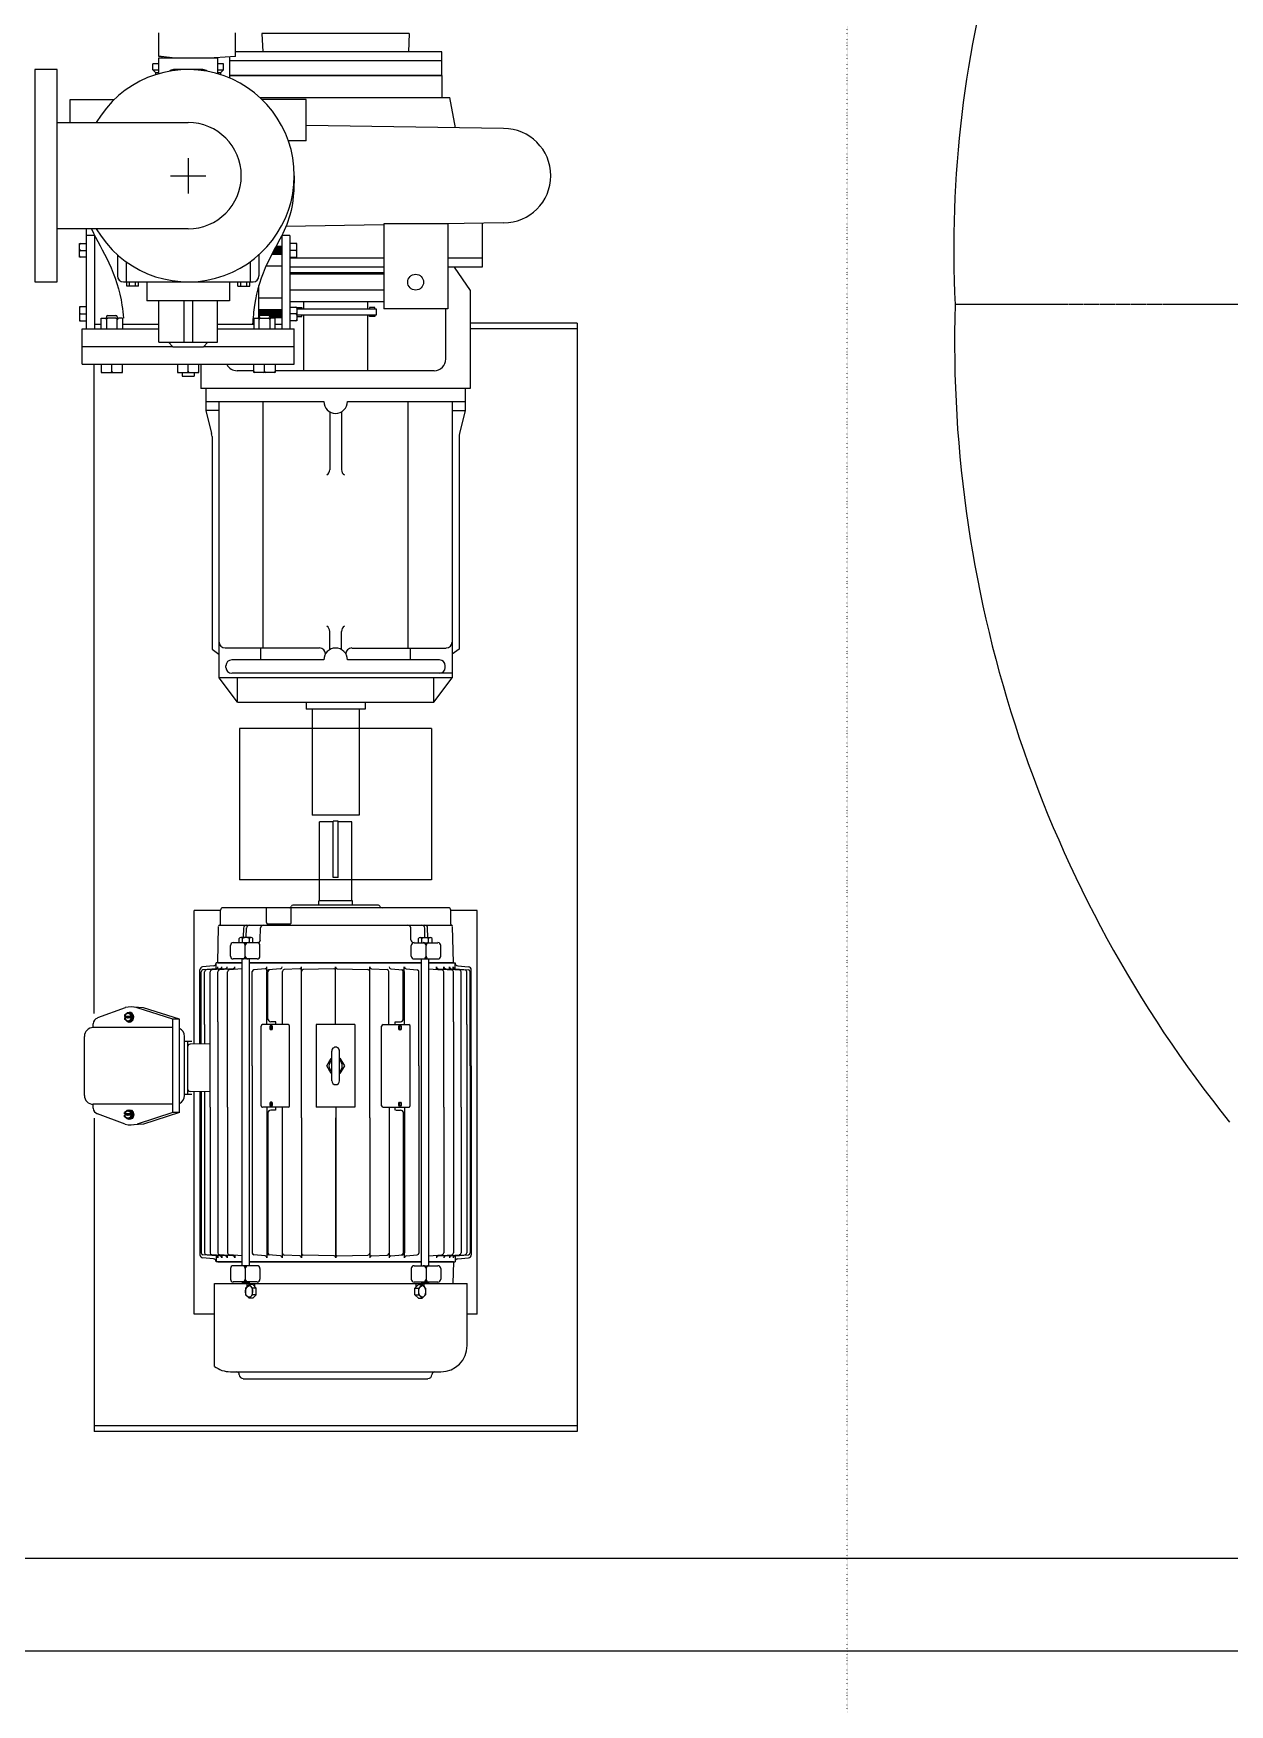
# Model space of a CAD drawing. Header units: millimetres. Extents: x -702765 to 835888, y -645289 to 262.
# Drawn here: x 722004 to 723292, y -321286 to -319487 of the extents above; entities that cross this region are included whole.
import ezdxf

# ---------------------------------------------------------------- set-up
doc = ezdxf.new("R2010")
doc.units = ezdxf.units.MM
doc.header["$LTSCALE"] = 0.01
doc.linetypes.add('ACAD_ISO07W100', pattern=[3, 0, -3])
doc.linetypes.add('CENTER2', pattern=[1.125, 0.75, -0.125, 0.125, -0.125])
for name, color, linetype in [('A\\M+3B1E2\\M+3B0E81', 6, 'Continuous'), ('C\\M+3C1DF\\M+3BDC9', 1, 'CENTER2'), ('EQUALIZ', 5, 'Continuous'), ('PIPING', 132, 'Continuous'), ('S\\M+3B1E2\\M+3B0E82', 4, 'Continuous'), ('SEWPUMPS', 3, 'Continuous'), ('V\\M+3B0C7\\M+3C3E0', 8, 'Continuous'), ('VALVES', 7, 'Continuous')]:
    doc.layers.add(name, color=color, linetype=linetype)

msp = doc.modelspace()

# ---------------------------------------------------------------- linework, layer by layer
at = {"color": 2, "linetype": 'ACAD_ISO07W100', "ltscale": 40}
msp.add_lwpolyline([(722880.6, -325948.8), (722880.6, -305199.1), (732912.7, -305199.1), (732912.7, -333719.4)], dxfattribs=at)
at = {"layer": 'A\\M+3B1E2\\M+3B0E81'}
msp.add_lwpolyline([(721102.4, -321128.6), (726002.4, -321128.6), (726002.4, -318628.6), (721102.4, -318628.6)], close=True, dxfattribs=at)
at = {"layer": 'C\\M+3C1DF\\M+3BDC9', "ltscale": 300}
msp.add_line((725844.6, -319778.6), (722996.8, -319778.6), dxfattribs=at)
at = {"layer": 'EQUALIZ', "linetype": 'Continuous'}
for p, q in [((722139.1, -319511.4), (722139.1, -319485.9)), ((722221.7, -319511.4), (722221.7, -319485.9)), ((722141.7, -319511.6), (722139.1, -319511.4)), ((722153.4, -319512.8), (722141.7, -319511.6)), ((722142.3, -319511.6), (722142.3, -319512.8)), ((722199.5, -319512.8), (722198.8, -319512.8)), ((722221.7, -319511.4), (722199.5, -319512.8)), ((722199.5, -319512.8), (722199.5, -319512.8)), ((722132.7, -319525.7), (722132.7, -319519.3)), ((722135.9, -319519.3), (722132.7, -319519.3)), ((722132.7, -319525.7), (722139.1, -319525.7)), ((722135.9, -319528.9), (722132.7, -319525.7)), ((722139.1, -319519.3), (722135.9, -319519.3)), ((722139.1, -319528.9), (722135.9, -319528.9)), ((722135.9, -319531), (722135.9, -319528.9)), ((722209, -319519.3), (722202.6, -319519.3)), ((722202.6, -319525.7), (722209, -319525.7)), ((722205.8, -319528.9), (722202.6, -319528.9)), ((722205.8, -319528.9), (722209, -319525.7)), ((722205.8, -319528.9), (722205.8, -319531)), ((722209, -319525.7), (722209, -319519.3))]:
    msp.add_line(p, q, dxfattribs=at)
at = {"layer": 'PIPING'}
for p, q in [((722029.6, -319525.5), (722005.7, -319525.5)), ((722005.7, -319525.5), (722005.7, -319754.1)), ((722029.6, -319754.1), (722029.6, -319525.5)), ((722170.8, -319582.7), (722029.6, -319582.7)), ((722170.8, -319620.8), (722170.8, -319658.9)), ((722151.8, -319639.8), (722189.9, -319639.8)), ((722170.8, -319697), (722029.6, -319697)), ((722005.7, -319754.1), (722029.6, -319754.1))]:
    msp.add_line(p, q, dxfattribs=at)
for radius, start, end in [(114.3, 210, 150), (57.2, 270, 90)]:
    msp.add_arc((722170.8, -319639.8), radius, start, end, dxfattribs=at)
at = {"layer": 'S\\M+3B1E2\\M+3B0E82'}
for centre, radius, start, end in [((724211.9, -319718.4), 1216.6, 163.5138, 182.8348), ((724337.5, -319818.4), 1341.3, 178.298, 218.8105)]:
    msp.add_arc(centre, radius, start, end, dxfattribs=at)
at = {"layer": 'SEWPUMPS', "linetype": 'Continuous'}
for p, q in [((722215.3, -319531.9), (722443.9, -319531.9)), ((722215.3, -319531.9), (722215.3, -319534.5)), ((722443.9, -319531.9), (722443.9, -319555.5)), ((722248, -319555.5), (722452.5, -319555.5)), ((722458.7, -319588.2), (722452.5, -319555.5)), ((722510.5, -319589), (722297.8, -319585.6)), ((722381.7, -319692.7), (722276.1, -319694.4)), ((722510.5, -319690.6), (722446.8, -319691.6)), ((722487.3, -319691), (722487.3, -319738.4)), ((722381.7, -319728.8), (722280.3, -319728.8)), ((722487.3, -319728.8), (722450.3, -319728.8)), ((722381.7, -319738.4), (722280.3, -319738.4)), ((722381.7, -319744.6), (722280.3, -319744.6)), ((722487.3, -319738.4), (722450.3, -319738.4)), ((722457.4, -319738.4), (722474.6, -319763.6)), ((722474.6, -319763.6), (722474.6, -319868.9)), ((722381.7, -319775.7), (722280.3, -319775.7)), ((722288, -319781.8), (722293.1, -319781.8)), ((722373.7, -319783.5), (722288, -319783.5)), ((722293.1, -319781.8), (722293.1, -319783.5)), ((722295.1, -319775.7), (722295.1, -319783.5)), ((722364.1, -319775.7), (722364.1, -319783.5)), ((722371.8, -319781.8), (722366.1, -319781.8)), ((722366.1, -319781.8), (722366.1, -319783.5)), ((722371.8, -319783.5), (722371.8, -319781.8)), ((722373.7, -319789.7), (722373.7, -319783.5)), ((722448.3, -319837.2), (722448.3, -319783.1)), ((722288, -319789.7), (722373.7, -319789.7)), ((722288, -319791.4), (722293.1, -319791.4)), ((722293.1, -319791.4), (722293.1, -319789.7)), ((722295.1, -319789.7), (722295.1, -319849.9)), ((722364.1, -319789.7), (722364.1, -319849.9)), ((722366.1, -319791.4), (722366.1, -319789.7)), ((722371.8, -319791.4), (722366.1, -319791.4)), ((722371.8, -319789.7), (722371.8, -319791.4)), ((722589.6, -319798.6), (722474.6, -319798.6)), ((722589.6, -319798.6), (722589.6, -320992.4)), ((722589.6, -319804.9), (722474.6, -319804.9)), ((722069.6, -320542.3), (722069.6, -319842.9)), ((722184.6, -319842.9), (722184.6, -319868.9)), ((722241.5, -319849.9), (722223.6, -319849.9)), ((722435.6, -319849.9), (722264.5, -319849.9)), ((722474.6, -319868.9), (722184.6, -319868.9)), ((722190, -319868.9), (722190, -319892.8)), ((722190, -319868.9), (722190, -319883.1)), ((722469.2, -319868.9), (722469.2, -319892.8)), ((722190, -319883.1), (722316.9, -319883.1)), ((722204.2, -319892.8), (722190, -319892.8)), ((722190, -319892.8), (722196.1, -319917.6)), ((722204.2, -320180.8), (722204.2, -319883.1)), ((722251.5, -320148.5), (722251.5, -319883.1)), ((722251.5, -320148.5), (722251.5, -319883.1)), ((722342.3, -319883.1), (722469.2, -319883.1)), ((722407.7, -320148.5), (722407.7, -319883.1)), ((722455, -319883.1), (722455, -320180.8)), ((722455, -319892.8), (722469.2, -319892.8)), ((722469.2, -319892.8), (722463.1, -319917.6)), ((722323.3, -319894.1), (722323.3, -319956.5)), ((722336, -319894.1), (722336, -319956.5)), ((722196.5, -319920.7), (722196.5, -320149.7)), ((722462.7, -319920.7), (722462.7, -320149.7)), ((722323.3, -320150.2), (722323.3, -320130.6)), ((722336, -320150.2), (722336, -320130.6)), ((722196.5, -320149.7), (722204, -320155.3)), ((722312.3, -320148.5), (722210.5, -320148.5)), ((722316.9, -320161.4), (722217.8, -320161.4)), ((722248.9, -320161.4), (722248.9, -320148.5)), ((722441.4, -320161.4), (722342.3, -320161.4)), ((722346.9, -320148.5), (722448.7, -320148.5)), ((722410.3, -320161.4), (722410.3, -320148.5)), ((722462.7, -320149.7), (722455.2, -320155.3)), ((722455, -320180.8), (722204.2, -320180.8)), ((722223.8, -320206.7), (722204.2, -320180.8)), ((722211.5, -320169.4), (722211.5, -320167.7)), ((722455, -320175.7), (722218.2, -320175.7)), ((722223.8, -320206.7), (722223.8, -320180.8)), ((722435.4, -320206.7), (722455, -320180.8)), ((722435.4, -320206.7), (722435.4, -320180.8)), ((722447.7, -320169.4), (722447.7, -320167.7)), ((722223.8, -320206.7), (722435.4, -320206.7)), ((722297.8, -320206.7), (722297.8, -320214.4)), ((722361.4, -320214.4), (722297.8, -320214.4)), ((722304.2, -320214.4), (722304.2, -320328.7)), ((722355, -320214.4), (722355, -320328.7)), ((722361.4, -320206.7), (722361.4, -320214.4)), ((722433, -320235.3), (722226.2, -320235.3)), ((722226.2, -320235.3), (722226.2, -320398.1)), ((722433, -320235.3), (722433, -320398.1)), ((722355, -320328.7), (722304.2, -320328.7)), ((722327, -320335.8), (722312.1, -320335.8)), ((722312.1, -320420.9), (722312.1, -320335.8)), ((722327, -320395.5), (722327, -320335.1)), ((722332.2, -320335.1), (722327, -320335.1)), ((722332.2, -320395.5), (722332.2, -320335.1)), ((722347.1, -320335.8), (722332.2, -320335.8)), ((722347.1, -320420.9), (722347.1, -320335.8)), ((722332.2, -320395.5), (722327, -320395.5)), ((722433, -320398.1), (722226.2, -320398.1)), ((722177.2, -320575.1), (722177.2, -320431.3)), ((722205.6, -320431.3), (722177.2, -320431.3)), ((722205.6, -320433), (722205.6, -320430.8)), ((722205.6, -320443.3), (722205.6, -320433)), ((722451, -320428.3), (722208.2, -320428.3)), ((722255.1, -320444.2), (722255.1, -320428.3)), ((722281.9, -320444.2), (722281.9, -320428.3)), ((722375.7, -320425.5), (722283.5, -320425.5)), ((722347.8, -320420.9), (722311.4, -320420.9)), ((722311.4, -320425.5), (722311.4, -320420.9)), ((722347.8, -320425.5), (722347.8, -320420.9)), ((722453.6, -320433), (722453.6, -320430.8)), ((722482, -320431.3), (722453.6, -320431.3)), ((722453.6, -320443.3), (722453.6, -320433)), ((722482, -320865.9), (722482, -320431.3)), ((722202.7, -320487.5), (722203.6, -320448.3)), ((722204.6, -320447), (722454.6, -320447)), ((722205.6, -320445.8), (722205.6, -320443.3)), ((722230.4, -320460.3), (722230.6, -320450)), ((722233.4, -320460.3), (722233.6, -320450)), ((722248.5, -320462.9), (722248.7, -320450)), ((722280.3, -320445.8), (722256.7, -320445.8)), ((722410.7, -320462.9), (722410.5, -320450)), ((722425.8, -320460.3), (722425.6, -320450)), ((722428.8, -320460.3), (722428.6, -320450)), ((722453.6, -320445.8), (722453.6, -320443.3)), ((722456.5, -320487.5), (722455.6, -320448.3)), ((722216.4, -320480.3), (722216.4, -320468.9)), ((722245.1, -320465.9), (722219.4, -320465.9)), ((722225.7, -320465.9), (722225.7, -320461.4)), ((722238.6, -320460.3), (722227.6, -320460.3)), ((722229.4, -320465.9), (722229.4, -320461.4)), ((722232.2, -320480.3), (722232.2, -320468.9)), ((722236.7, -320465.9), (722236.7, -320461.4)), ((722240.4, -320465.9), (722240.4, -320461.4)), ((722248.1, -320480.3), (722248.1, -320468.9)), ((722411.1, -320480.3), (722411.1, -320468.9)), ((722414.1, -320465.9), (722439.8, -320465.9)), ((722418.8, -320465.9), (722418.8, -320461.4)), ((722420.6, -320460.3), (722431.6, -320460.3)), ((722422.5, -320465.9), (722422.5, -320461.4)), ((722427, -320480.3), (722427, -320468.9)), ((722429.8, -320465.9), (722429.8, -320461.4)), ((722433.5, -320465.9), (722433.5, -320461.4)), ((722442.8, -320480.3), (722442.8, -320468.9)), ((722245.1, -320483.4), (722219.4, -320483.4)), ((722229.1, -320813.8), (722229.1, -320483.4)), ((722237, -320813.8), (722237, -320483.4)), ((722414.1, -320483.4), (722439.8, -320483.4)), ((722422.2, -320813.8), (722422.2, -320483.4)), ((722430.1, -320813.8), (722430.1, -320483.4)), ((722183.5, -320575), (722183.5, -320495.1)), ((722184.8, -320575), (722184.8, -320497.2)), ((722198.1, -320490.9), (722186.4, -320491.9)), ((722201.1, -320494), (722186.6, -320495.2)), ((722188.4, -320554.1), (722188.4, -320497.2)), ((722205, -320494), (722190.2, -320495.3)), ((722194.4, -320554.1), (722194.4, -320497.2)), ((722211.1, -320494), (722196.3, -320495.3)), ((722229.1, -320487.5), (722201, -320487.5)), ((722201, -320494), (722201, -320487.5)), ((722202.7, -320487.5), (722229.1, -320487.5)), ((722202.8, -320551), (722202.8, -320497.2)), ((722202.9, -320494.2), (722202.9, -320492)), ((722219.1, -320494), (722204.6, -320495.2)), ((722206.9, -320494.3), (722206.9, -320492)), ((722212.9, -320494.5), (722212.9, -320492)), ((722213.2, -320554.1), (722213.2, -320497.2)), ((722229.1, -320494), (722215, -320495.2)), ((722221, -320494.7), (722221, -320492)), ((722422.2, -320487.5), (722237, -320487.5)), ((722237, -320487.5), (722422.2, -320487.5)), ((722239.8, -320598.6), (722239.8, -320497)), ((722253.7, -320494), (722241.6, -320495)), ((722255.4, -320554.1), (722255.4, -320497.1)), ((722255.6, -320496.4), (722255.6, -320492)), ((722256.7, -320549), (722256.7, -320497)), ((722270.3, -320494), (722257.2, -320495.1)), ((722272.3, -320554.1), (722272.3, -320496.8)), ((722291, -320494), (722274.1, -320494.8)), ((722292.8, -320542.7), (722292.8, -320492)), ((722292.9, -320554.1), (722292.9, -320496.8)), ((722327.8, -320494), (722294.8, -320494.8)), ((722329.5, -320554.1), (722329.5, -320492)), ((722331.4, -320494), (722364.4, -320494.8)), ((722366.3, -320554.1), (722366.3, -320496.8)), ((722366.4, -320542.7), (722366.4, -320492)), ((722368.2, -320494), (722385.1, -320494.8)), ((722386.9, -320554.1), (722386.9, -320496.8)), ((722388.9, -320494), (722402, -320495.1)), ((722402.5, -320549), (722402.5, -320497)), ((722403.6, -320496.4), (722403.6, -320492)), ((722403.8, -320554.1), (722403.8, -320497.1)), ((722405.5, -320494), (722417.6, -320495)), ((722419.4, -320598.6), (722419.4, -320497)), ((722456.5, -320487.5), (722430.1, -320487.5)), ((722430.1, -320487.5), (722458.2, -320487.5)), ((722430.1, -320494), (722444.2, -320495.2)), ((722438.2, -320494.7), (722438.2, -320492)), ((722440.1, -320494), (722454.6, -320495.2)), ((722446, -320554.1), (722446, -320497.2)), ((722446.3, -320494.5), (722446.3, -320492)), ((722448.1, -320494), (722462.9, -320495.3)), ((722452.3, -320494.3), (722452.3, -320492)), ((722454.2, -320494), (722469, -320495.3)), ((722456.3, -320494.2), (722456.3, -320492)), ((722456.4, -320551), (722456.4, -320497.2)), ((722458.1, -320494), (722472.6, -320495.2)), ((722458.2, -320494), (722458.2, -320487.5)), ((722461.1, -320490.9), (722472.8, -320491.9)), ((722464.8, -320554.1), (722464.8, -320497.2)), ((722470.8, -320554.1), (722470.8, -320497.2)), ((722474.4, -320598.6), (722474.4, -320497.2)), ((722475.7, -320598.6), (722475.7, -320495.1)), ((722103, -320535.9), (722073.3, -320547)), ((722122.7, -320536), (722112.3, -320535.3)), ((722154.4, -320548.2), (722115.7, -320536)), ((722161.4, -320548.2), (722122.7, -320536)), ((722068.5, -320557.2), (722068.5, -320553.2)), ((722154.4, -320557.2), (722068.6, -320557.2)), ((722105.9, -320541.6), (722102.4, -320543.8)), ((722102.4, -320543.8), (722102.4, -320545.4)), ((722109.5, -320545.4), (722102.4, -320545.4)), ((722109.5, -320546.9), (722102.4, -320546.9)), ((722102.4, -320546.9), (722102.4, -320548.4)), ((722105.9, -320550.7), (722102.4, -320548.3)), ((722110.3, -320545.4), (722103.2, -320545.4)), ((722110.3, -320546.9), (722103.2, -320546.9)), ((722103.4, -320545.4), (722103.4, -320546.9)), ((722105.3, -320545.4), (722106.1, -320545.4)), ((722110.3, -320545.4), (722105.3, -320545.4)), ((722105.3, -320546.9), (722106.1, -320546.9)), ((722110.3, -320546.9), (722105.3, -320546.9)), ((722109.5, -320543.8), (722105.9, -320541.6)), ((722109.5, -320543.8), (722105.9, -320541.6)), ((722105.9, -320541.6), (722107.3, -320541.6)), ((722105.9, -320550.7), (722109.5, -320548.4)), ((722105.9, -320550.7), (722107.3, -320550.7)), ((722110.8, -320543.8), (722107.3, -320541.6)), ((722107.3, -320550.7), (722110.8, -320548.4)), ((722109.5, -320545.4), (722109.5, -320543.8)), ((722109.5, -320543.8), (722110.8, -320543.8)), ((722109.5, -320548.4), (722109.5, -320546.9)), ((722109.5, -320548.4), (722110.8, -320548.4)), ((722110.3, -320545.4), (722110.3, -320546.9)), ((722110.8, -320548.4), (722110.8, -320543.8)), ((722154.4, -320648.9), (722154.4, -320548.2)), ((722161.4, -320548.2), (722154.4, -320548.2)), ((722161.4, -320648.9), (722161.4, -320548.2)), ((722188.4, -320554.1), (722188.4, -320574.9)), ((722194.4, -320643), (722194.4, -320554.1)), ((722202.8, -320551), (722202.8, -320646.2)), ((722213.2, -320643), (722213.2, -320554.1)), ((722249.4, -320641.5), (722249.4, -320555.7)), ((722278.5, -320554.1), (722250.9, -320554.1)), ((722259.6, -320555.2), (722258.9, -320556.3)), ((722258.9, -320556.3), (722258.9, -320558.6)), ((722258.9, -320558.6), (722259.6, -320559.7)), ((722260.9, -320555.2), (722259.6, -320555.2)), ((722260.3, -320556.3), (722259.6, -320555.2)), ((722259.6, -320559.7), (722260.3, -320558.6)), ((722265.3, -320551), (722259.8, -320551)), ((722261.6, -320556.3), (722260.3, -320556.3)), ((722260.3, -320558.6), (722260.3, -320556.3)), ((722261.6, -320558.6), (722260.3, -320558.6)), ((722261.6, -320556.3), (722260.9, -320555.2)), ((722260.9, -320559.7), (722261.6, -320558.6)), ((722261.6, -320558.6), (722261.6, -320556.3)), ((722265.3, -320554.1), (722265.3, -320551)), ((722280.1, -320641.5), (722280.1, -320555.7)), ((722292.8, -320654.5), (722292.8, -320542.7)), ((722308.8, -320554.1), (722308.8, -320643)), ((722350.4, -320554.1), (722308.8, -320554.1)), ((722350.4, -320554.1), (722350.4, -320643)), ((722366.4, -320654.5), (722366.4, -320542.7)), ((722379.1, -320641.5), (722379.1, -320555.7)), ((722380.7, -320554.1), (722408.3, -320554.1)), ((722393.9, -320554.1), (722393.9, -320551)), ((722393.9, -320551), (722399.4, -320551)), ((722397.6, -320556.3), (722398.3, -320555.2)), ((722397.6, -320558.6), (722397.6, -320556.3)), ((722397.6, -320556.3), (722398.9, -320556.3)), ((722397.6, -320558.6), (722398.9, -320558.6)), ((722398.3, -320559.7), (722397.6, -320558.6)), ((722398.3, -320555.2), (722399.6, -320555.2)), ((722398.9, -320556.3), (722399.6, -320555.2)), ((722398.9, -320558.6), (722398.9, -320556.3)), ((722399.6, -320559.7), (722398.9, -320558.6)), ((722399.6, -320555.2), (722400.3, -320556.3)), ((722400.3, -320558.6), (722399.6, -320559.7)), ((722400.3, -320556.3), (722400.3, -320558.6)), ((722409.8, -320641.5), (722409.8, -320555.7)), ((722446, -320643), (722446, -320554.1)), ((722456.4, -320551), (722456.4, -320646.2)), ((722464.8, -320643), (722464.8, -320554.1)), ((722470.8, -320554.1), (722470.8, -320643)), ((722059.1, -320630.4), (722059.1, -320566.8)), ((722166.8, -320630.4), (722166.8, -320566.8)), ((722166.8, -320572.1), (722170, -320572.1)), ((722166.8, -320572.1), (722174.9, -320572.1)), ((722170, -320572.1), (722170, -320629.2)), ((722194.2, -320574.8), (722173.1, -320575.2)), ((722260.9, -320559.7), (722259.6, -320559.7)), ((722398.3, -320559.7), (722399.6, -320559.7)), ((722325.4, -320614.6), (722325.4, -320582.6)), ((722333.8, -320614.6), (722333.8, -320582.6)), ((722239.8, -320598.6), (722239.8, -320800.2)), ((722419.4, -320598.6), (722419.4, -320800.2)), ((722474.4, -320598.6), (722474.4, -320800)), ((722475.7, -320598.6), (722475.7, -320802.1)), ((722166.8, -320629.2), (722170, -320629.2)), ((722166.8, -320629.2), (722174.9, -320629.2)), ((722194.5, -320626.5), (722173.1, -320626.1)), ((722177.2, -320865.9), (722177.2, -320626.2)), ((722183.5, -320626.3), (722183.5, -320802.1)), ((722184.8, -320626.3), (722184.8, -320800)), ((722188.4, -320626.4), (722188.4, -320643)), ((722068.5, -320644), (722068.5, -320639.9)), ((722154.4, -320639.9), (722068.6, -320639.9)), ((722105.9, -320646.5), (722102.4, -320648.9)), ((722102.4, -320650.3), (722102.4, -320648.8)), ((722105.9, -320646.5), (722107.3, -320646.5)), ((722105.9, -320646.5), (722109.5, -320648.8)), ((722107.3, -320646.5), (722110.8, -320648.8)), ((722109.5, -320648.8), (722109.5, -320650.3)), ((722109.5, -320648.8), (722110.8, -320648.8)), ((722110.8, -320648.8), (722110.8, -320653.3)), ((722154.4, -320648.9), (722115.7, -320661.2)), ((722161.4, -320648.9), (722122.7, -320661.2)), ((722161.4, -320648.9), (722154.4, -320648.9)), ((722188.4, -320643), (722188.4, -320799.9)), ((722194.4, -320643), (722194.4, -320799.9)), ((722202.8, -320646.2), (722202.8, -320800)), ((722213.2, -320643), (722213.2, -320800)), ((722278.5, -320643), (722250.9, -320643)), ((722255.4, -320643), (722255.4, -320800.1)), ((722256.7, -320648.2), (722256.7, -320800.2)), ((722259.6, -320637.5), (722258.9, -320638.6)), ((722258.9, -320638.6), (722258.9, -320640.9)), ((722258.9, -320640.9), (722259.6, -320642)), ((722260.9, -320637.5), (722259.6, -320637.5)), ((722260.3, -320638.6), (722259.6, -320637.5)), ((722259.6, -320642), (722260.3, -320640.9)), ((722260.9, -320642), (722259.6, -320642)), ((722264.9, -320646.2), (722259.8, -320646.2)), ((722261.6, -320638.6), (722260.3, -320638.6)), ((722260.3, -320640.9), (722260.3, -320638.6)), ((722261.6, -320640.9), (722260.3, -320640.9)), ((722261.6, -320638.6), (722260.9, -320637.5)), ((722260.9, -320642), (722261.6, -320640.9)), ((722261.6, -320640.9), (722261.6, -320638.6)), ((722265.3, -320646.2), (722265.3, -320643)), ((722272.1, -320643), (722272.1, -320805.2)), ((722350.4, -320643), (722308.8, -320643)), ((722329.7, -320643), (722329.7, -320805.2)), ((722380.7, -320643), (722408.3, -320643)), ((722387.1, -320643), (722387.1, -320805.2)), ((722393.9, -320646.2), (722393.9, -320643)), ((722394.3, -320646.2), (722399.4, -320646.2)), ((722397.6, -320638.6), (722398.3, -320637.5)), ((722397.6, -320640.9), (722397.6, -320638.6)), ((722397.6, -320638.6), (722398.9, -320638.6)), ((722398.3, -320642), (722397.6, -320640.9)), ((722397.6, -320640.9), (722398.9, -320640.9)), ((722398.3, -320637.5), (722399.6, -320637.5)), ((722398.3, -320642), (722399.6, -320642)), ((722398.9, -320638.6), (722399.6, -320637.5)), ((722398.9, -320640.9), (722398.9, -320638.6)), ((722399.6, -320642), (722398.9, -320640.9)), ((722399.6, -320637.5), (722400.3, -320638.6)), ((722400.3, -320640.9), (722399.6, -320642)), ((722400.3, -320638.6), (722400.3, -320640.9)), ((722402.5, -320648.2), (722402.5, -320800.2)), ((722403.8, -320643), (722403.8, -320800.1)), ((722446, -320643), (722446, -320800)), ((722456.4, -320646.2), (722456.4, -320800)), ((722464.8, -320643), (722464.8, -320799.9)), ((722470.8, -320643), (722470.8, -320799.9)), ((722069.6, -320654.9), (722069.6, -320992.4)), ((722103, -320661.3), (722073.3, -320650.1)), ((722109.5, -320650.3), (722102.4, -320650.3)), ((722102.4, -320653.3), (722102.4, -320651.8)), ((722109.5, -320651.8), (722102.4, -320651.8)), ((722105.9, -320655.6), (722102.4, -320653.3)), ((722110.3, -320650.3), (722103.2, -320650.3)), ((722110.3, -320651.8), (722103.2, -320651.8)), ((722103.4, -320651.8), (722103.4, -320650.3)), ((722110.3, -320650.3), (722105.3, -320650.3)), ((722105.3, -320650.3), (722106.1, -320650.3)), ((722110.3, -320651.8), (722105.3, -320651.8)), ((722105.3, -320651.8), (722106.1, -320651.8)), ((722109.5, -320653.3), (722105.9, -320655.6)), ((722109.5, -320653.3), (722105.9, -320655.6)), ((722105.9, -320655.6), (722107.3, -320655.6)), ((722110.8, -320653.3), (722107.3, -320655.6)), ((722109.5, -320651.8), (722109.5, -320653.3)), ((722109.5, -320653.3), (722110.8, -320653.3)), ((722110.3, -320651.8), (722110.3, -320650.3)), ((722122.7, -320661.2), (722112.3, -320661.9)), ((722292.8, -320654.5), (722292.8, -320805.2)), ((722329.5, -320654.5), (722329.5, -320805.2)), ((722366.4, -320654.5), (722366.4, -320805.2)), ((722198.1, -320806.3), (722186.4, -320805.3)), ((722201.1, -320803.2), (722186.6, -320801.9)), ((722205, -320803.2), (722190.2, -320801.9)), ((722211.1, -320803.2), (722196.3, -320801.9)), ((722201, -320803.2), (722201, -320809.7)), ((722229.1, -320809.7), (722201, -320809.7)), ((722202.7, -320809.7), (722229.1, -320809.7)), ((722202.9, -320803), (722202.9, -320805.2)), ((722219.1, -320803.2), (722204.6, -320801.9)), ((722206.9, -320802.8), (722206.9, -320805.2)), ((722212.9, -320802.7), (722212.9, -320805.2)), ((722229.1, -320803.2), (722215, -320802)), ((722221, -320802.5), (722221, -320805.2)), ((722237, -320809.7), (722422.2, -320809.7)), ((722422.2, -320809.7), (722237, -320809.7)), ((722253.7, -320803.2), (722241.6, -320802.1)), ((722255.6, -320800.8), (722255.6, -320805.2)), ((722270.3, -320803.2), (722257.2, -320802.1)), ((722291, -320803.2), (722274.1, -320802.4)), ((722327.8, -320803.2), (722294.8, -320802.4)), ((722331.4, -320803.2), (722364.4, -320802.4)), ((722368.2, -320803.2), (722385.1, -320802.4)), ((722388.9, -320803.2), (722402, -320802.1)), ((722403.6, -320800.8), (722403.6, -320805.2)), ((722405.5, -320803.2), (722417.6, -320802.1)), ((722430.1, -320803.2), (722444.2, -320802)), ((722456.5, -320809.7), (722430.1, -320809.7)), ((722430.1, -320809.7), (722458.2, -320809.7)), ((722438.2, -320802.5), (722438.2, -320805.2)), ((722440.1, -320803.2), (722454.6, -320801.9)), ((722446.3, -320802.7), (722446.3, -320805.2)), ((722448.1, -320803.2), (722462.9, -320801.9)), ((722452.3, -320802.8), (722452.3, -320805.2)), ((722454.2, -320803.2), (722469, -320801.9)), ((722456.5, -320809.7), (722456, -320832.8)), ((722456.3, -320803), (722456.3, -320805.2)), ((722458.1, -320803.2), (722472.6, -320801.9)), ((722458.2, -320803.2), (722458.2, -320809.7)), ((722461.1, -320806.3), (722472.8, -320805.3)), ((722216.4, -320816.8), (722216.4, -320828.3)), ((722245.1, -320813.8), (722219.4, -320813.8)), ((722232.2, -320816.8), (722232.2, -320828.3)), ((722248.1, -320816.8), (722248.1, -320828.3)), ((722411.1, -320816.8), (722411.1, -320828.3)), ((722414.1, -320813.8), (722439.8, -320813.8)), ((722427, -320816.8), (722427, -320828.3)), ((722442.8, -320816.8), (722442.8, -320828.3)), ((722199, -320832.8), (722471.3, -320832.8)), ((722199, -320922.2), (722199, -320832.8)), ((722245.1, -320831.3), (722219.4, -320831.3)), ((722229.1, -320831.8), (722229.1, -320831.3)), ((722229.1, -320831.8), (722229.9, -320832.6)), ((722237, -320831.8), (722229.1, -320831.8)), ((722236.3, -320832.6), (722229.9, -320832.6)), ((722236.4, -320834.1), (722232.7, -320837.8)), ((722232.7, -320837.8), (722232.7, -320845.1)), ((722232.7, -320845.1), (722236.4, -320848.8)), ((722234.2, -320836.3), (722234.2, -320832.8)), ((722236.3, -320832.6), (722237, -320831.8)), ((722240.1, -320837.8), (722236.4, -320834.1)), ((722240.5, -320834.1), (722236.4, -320834.1)), ((722236.4, -320848.8), (722240.1, -320845.1)), ((722237, -320831.8), (722237, -320831.3)), ((722244.2, -320837.8), (722240.1, -320837.8)), ((722240.1, -320845.1), (722240.1, -320837.8)), ((722244.2, -320845.1), (722240.1, -320845.1)), ((722244.2, -320837.8), (722240.5, -320834.1)), ((722240.5, -320848.8), (722244.2, -320845.1)), ((722242.7, -320836.3), (722242.7, -320832.8)), ((722244.2, -320845.1), (722244.2, -320837.8)), ((722414.1, -320831.3), (722439.8, -320831.3)), ((722415, -320837.8), (722418.7, -320834.1)), ((722415, -320845.1), (722415, -320837.8)), ((722415, -320837.8), (722419.1, -320837.8)), ((722415, -320845.1), (722419.1, -320845.1)), ((722418.7, -320848.8), (722415, -320845.1)), ((722416.5, -320836.3), (722416.5, -320832.8)), ((722418.7, -320834.1), (722422.8, -320834.1)), ((722419.1, -320837.8), (722422.8, -320834.1)), ((722419.1, -320845.1), (722419.1, -320837.8)), ((722422.8, -320848.8), (722419.1, -320845.1)), ((722422.2, -320831.8), (722422.2, -320831.3)), ((722422.2, -320831.8), (722430.1, -320831.8)), ((722422.9, -320832.6), (722422.2, -320831.8)), ((722422.8, -320834.1), (722426.5, -320837.8)), ((722426.5, -320845.1), (722422.8, -320848.8)), ((722422.9, -320832.6), (722429.4, -320832.6)), ((722425, -320836.3), (722425, -320832.8)), ((722426.5, -320837.8), (722426.5, -320845.1)), ((722430.1, -320831.8), (722429.4, -320832.6)), ((722430.1, -320831.8), (722430.1, -320831.3)), ((722471.3, -320899.6), (722471.3, -320832.8)), ((722240.5, -320848.8), (722236.4, -320848.8)), ((722418.7, -320848.8), (722422.8, -320848.8)), ((722199, -320865.9), (722177.2, -320865.9)), ((722482, -320865.9), (722471.3, -320865.9)), ((722216.3, -320928.1), (722442.9, -320928.1)), ((722230.2, -320935.5), (722429, -320935.5)), ((722589.6, -320986.1), (722069.6, -320986.1)), ((722589.6, -320992.4), (722069.6, -320992.4))]:
    msp.add_line(p, q, dxfattribs=at)
for points in [[(722103.3, -320549), (722105.1, -320550.8), (722106.9, -320551.4), (722109, -320551), (722111, -320549.4), (722112, -320546.7), (722111.6, -320543.9), (722110.4, -320542.2), (722108.9, -320541.2), (722107.1, -320540.9), (722105.1, -320541.5), (722103.3, -320543.2)], [(722107.3, -320551.4), (722109.6, -320550.8), (722111.5, -320548.8), (722112.2, -320545.8), (722111.7, -320543.6), (722110.5, -320542.1), (722108.8, -320541.1), (722107.4, -320540.9)], [(722109.4, -320545.4), (722108.3, -320543.2), (722107.1, -320542.4), (722105.5, -320542.2), (722103.9, -320542.9), (722102.9, -320544), (722102.5, -320545.4)], [(722102.5, -320546.9), (722103.6, -320549.1), (722104.8, -320549.9), (722106.4, -320550.1), (722108, -320549.3), (722109, -320548.2), (722109.4, -320546.9)], [(722325.4, -320606.8), (722324.9, -320606.8), (722320.1, -320598.6), (722324.9, -320590.4), (722325.4, -320590.4)], [(722333.8, -320590.4), (722334.3, -320590.4), (722339.1, -320598.6), (722334.3, -320606.8), (722333.8, -320606.8)], [(722102.5, -320650.3), (722103.6, -320648.1), (722104.8, -320647.3), (722106.4, -320647.1), (722108, -320647.8), (722109, -320649), (722109.4, -320650.3)], [(722103.3, -320648.1), (722105.1, -320646.4), (722106.9, -320645.8), (722109, -320646.2), (722111, -320647.8), (722112, -320650.5), (722111.6, -320653.3), (722110.4, -320655), (722108.9, -320656), (722107.1, -320656.3), (722105.1, -320655.7), (722103.3, -320654)], [(722107.3, -320645.8), (722109.6, -320646.4), (722111.5, -320648.3), (722112.2, -320651.4), (722111.7, -320653.5), (722110.5, -320655.1), (722108.8, -320656.1), (722107.4, -320656.3)], [(722109.4, -320651.8), (722108.3, -320654), (722107.1, -320654.8), (722105.5, -320655), (722103.9, -320654.3), (722102.9, -320653.1), (722102.5, -320651.8)]]:
    msp.add_lwpolyline(points, dxfattribs=at)
for points in [[(722236.4, -320835.1), (722238.1, -320835.9), (722239.4, -320837.7), (722240, -320839.7), (722240.1, -320841.7), (722239.7, -320844.3), (722239, -320846.1), (722237.9, -320847.3), (722236.7, -320847.8), (722235.1, -320847.4), (722233.8, -320846.1), (722233, -320844.3), (722232.7, -320842.4), (722232.7, -320840.4), (722233.2, -320838.2), (722234.2, -320836.4)], [(722422.8, -320835.1), (722424.6, -320835.9), (722425.8, -320837.7), (722426.4, -320839.7), (722426.5, -320841.7), (722426.2, -320844.3), (722425.4, -320846.1), (722424.3, -320847.3), (722423.1, -320847.8), (722421.6, -320847.4), (722420.2, -320846.1), (722419.5, -320844.3), (722419.1, -320842.4), (722419.1, -320840.4), (722419.6, -320838.2), (722420.6, -320836.4)]]:
    msp.add_lwpolyline(points, close=True, dxfattribs=at)
for centre, radius, start, end in [((722510.5, -319639.8), 50.8, 270, 90), ((722435.6, -319837.2), 12.7, 270, 0), ((722223.6, -319837.2), 12.7, 206.8692, 270), ((722329.6, -319883.1), 12.7, 180, 0), ((722183.8, -319920.7), 12.7, 0, 14.2763), ((722475.4, -319920.7), 12.7, 165.7237, 180), ((722316.6, -319956.5), 6.63, 302.2226, 359.8729), ((722342.6, -319956.5), 6.63, 180.127, 237.7772), ((722316.6, -320130.6), 6.63, 0.1271, 57.7774), ((722342.6, -320130.6), 6.63, 122.2228, 179.873), ((722210.5, -320142.1), 6.35, 180.0001, 270), ((722448.7, -320142.1), 6.35, 270, 359.9999), ((722217.8, -320167.7), 6.35, 90, 179.9999), ((722312.3, -320154.8), 6.35, 0, 89.9999), ((722329.6, -320161.2), 12.7, 0, 180), ((722346.9, -320154.8), 6.35, 90.0001, 180), ((722441.4, -320167.7), 6.35, 0.0001, 90), ((722217.8, -320169.4), 6.35, 180.0001, 270), ((722441.4, -320169.4), 6.35, 270, 359.9999), ((722208.2, -320430.8), 2.55, 90, 180), ((722279.6, -320425.7), 2.54, 269.9998, 341.7908), ((722283.5, -320427), 1.52, 90, 161.5701), ((722375.7, -320427), 1.52, 18.2102, 90), ((722379.6, -320425.7), 2.54, 198.2092, 270.0001), ((722451, -320430.8), 2.55, 360, 90), ((722204.9, -320448.3), 1.27, 101.0032, 178.7), ((722204.4, -320445.8), 1.27, 283.5584, 360), ((722233.6, -320450.1), 3.05, 90, 180), ((722236.7, -320450.1), 3.05, 90, 180), ((722251.8, -320450.1), 3.05, 90, 178.9392), ((722256.7, -320444.2), 1.59, 180, 269.9999), ((722280.3, -320444.2), 1.59, 269.9999, 360), ((722407.4, -320450.1), 3.05, 1.0608, 90), ((722422.5, -320450.1), 3.05, 0, 90), ((722425.6, -320450.1), 3.05, 0, 90), ((722454.8, -320445.8), 1.27, 180, 256.4415), ((722454.3, -320448.3), 1.27, 1.3, 78.9968), ((722219.4, -320468.9), 3.05, 90, 180), ((722227.6, -320462.4), 2.12, 30, 150), ((722229.2, -320468.9), 3.05, 0, 90), ((722233.1, -320467.2), 6.88, 57.7958, 122.2042), ((722235.3, -320468.9), 3.05, 90, 180), ((722238.6, -320462.4), 2.12, 30, 150), ((722245.1, -320468.9), 3.05, 0, 90), ((722245.5, -320462.8), 3.05, 270, 358.9392), ((722413.7, -320462.8), 3.05, 181.0608, 270), ((722414.1, -320468.9), 3.05, 90, 180), ((722420.6, -320462.4), 2.12, 30, 150), ((722426.1, -320467.2), 6.88, 57.7958, 122.2042), ((722423.9, -320468.9), 3.05, 0, 90), ((722430, -320468.9), 3.05, 90, 180), ((722431.6, -320462.4), 2.12, 30, 150), ((722439.8, -320468.9), 3.05, 0, 90), ((722219.4, -320480.3), 3.05, 180, 270), ((722229.2, -320480.3), 3.05, 270, 0), ((722235.3, -320480.3), 3.05, 180, 270), ((722245.1, -320480.3), 3.05, 270, 0), ((722414.1, -320480.3), 3.05, 180, 270), ((722423.9, -320480.3), 3.05, 270, 0), ((722430, -320480.3), 3.05, 180, 270), ((722439.8, -320480.3), 3.05, 270, 0), ((722186.7, -320495.1), 3.18, 95, 180), ((722186.8, -320497.2), 1.98, 95, 180), ((722190.4, -320497.2), 1.98, 95, 180), ((722196.4, -320497.2), 1.98, 95, 180), ((722197.8, -320487.7), 3.18, 275, 359.6021), ((722200.9, -320492), 1.98, 275, 0), ((722204.7, -320497.2), 1.98, 95, 180), ((722204.9, -320492), 1.98, 275, 0), ((722210.9, -320492), 1.98, 275, 0), ((722215.2, -320497.2), 1.98, 95, 180), ((722219, -320492), 1.98, 275, 0), ((722228.9, -320492), 1.98, 275, 275.9929), ((722241.8, -320497), 1.98, 95, 180), ((722253.6, -320492), 1.98, 275, 0), ((722257.4, -320497.1), 1.98, 95, 180), ((722258.7, -320497), 1.98, 95, 180), ((722270.1, -320492), 1.98, 275, 0), ((722274.3, -320496.8), 1.98, 95, 180), ((722290.8, -320492), 1.98, 275, 0), ((722294.9, -320496.8), 1.98, 95, 180), ((722327.7, -320492), 1.98, 275, 0), ((722331.5, -320492), 1.98, 180, 265), ((722364.3, -320496.8), 1.98, 0, 85), ((722368.4, -320492), 1.98, 180, 265), ((722384.9, -320496.8), 1.98, 0, 85), ((722389.1, -320492), 1.98, 180, 265), ((722400.5, -320497), 1.98, 0, 85), ((722401.8, -320497.1), 1.98, 0, 85), ((722405.6, -320492), 1.98, 180, 265), ((722417.4, -320497), 1.98, 0, 85), ((722430.3, -320492), 1.98, 264.0071, 265), ((722440.2, -320492), 1.98, 180, 265), ((722444, -320497.2), 1.98, 0, 85), ((722448.3, -320492), 1.98, 180, 265), ((722454.3, -320492), 1.98, 180, 265), ((722454.5, -320497.2), 1.98, 0, 85), ((722458.3, -320492), 1.98, 180, 265), ((722461.4, -320487.7), 3.18, 180.3979, 265), ((722462.8, -320497.2), 1.98, 0, 85), ((722468.8, -320497.2), 1.98, 0, 85), ((722472.4, -320497.2), 1.98, 0, 85), ((722472.5, -320495.1), 3.18, 0, 85), ((722109.2, -320560.5), 25.4, 75.1291, 104.0879), ((722068.6, -320566.8), 9.53, 90, 180), ((722074.8, -320553.2), 6.35, 104.0879, 180), ((722157.3, -320566.8), 9.53, 0, 64.626), ((722250.9, -320555.7), 1.52, 90, 180), ((722259.8, -320547.8), 3.18, 180, 270), ((722278.5, -320555.7), 1.52, 0, 90), ((722380.7, -320555.7), 1.52, 90, 180), ((722399.4, -320547.8), 3.18, 270, 0), ((722408.3, -320555.7), 1.52, 360, 90), ((722173.1, -320578.4), 3.18, 91.0002, 180.0001), ((722329.6, -320598.6), 7.17, 125.7436, 234.2564), ((722329.6, -320582.6), 4.19, 0, 180.0004), ((722329.6, -320598.6), 7.17, 305.7436, 54.2564), ((722068.6, -320630.4), 9.53, 180, 270), ((722157.3, -320630.4), 9.53, 295.374, 0), ((722173.1, -320622.9), 3.18, 180, 268.9998), ((722329.6, -320614.6), 4.19, 180.0004, 0), ((722074.8, -320644), 6.35, 180, 255.9121), ((722250.9, -320641.5), 1.52, 180, 270.0001), ((722259.8, -320649.4), 3.18, 90, 180), ((722278.5, -320641.5), 1.52, 270.0001, 0), ((722380.7, -320641.5), 1.52, 180, 269.9999), ((722399.4, -320649.4), 3.18, 0, 90), ((722408.3, -320641.5), 1.52, 269.9999, 360), ((722109.2, -320636.7), 25.4, 255.9121, 284.8709), ((722186.7, -320802.1), 3.18, 180, 265), ((722186.8, -320800), 1.98, 180, 265), ((722190.4, -320799.9), 1.98, 180, 265), ((722196.4, -320799.9), 1.98, 180, 265), ((722197.8, -320809.5), 3.18, 0.3979, 85), ((722200.9, -320805.2), 1.98, 0, 85), ((722204.7, -320800), 1.98, 180, 265), ((722204.9, -320805.2), 1.98, 0, 85), ((722210.9, -320805.2), 1.98, 0, 85), ((722215.2, -320800), 1.98, 180, 265), ((722219, -320805.2), 1.98, 0, 85), ((722228.9, -320805.2), 1.98, 84.0071, 85), ((722241.8, -320800.2), 1.98, 180, 265), ((722253.6, -320805.2), 1.98, 0, 85), ((722257.4, -320800.1), 1.98, 180, 265), ((722258.7, -320800.2), 1.98, 180, 265), ((722270.1, -320805.2), 1.98, 0, 85), ((722274.3, -320800.4), 1.98, 180, 265), ((722290.8, -320805.2), 1.98, 0, 85), ((722294.9, -320800.4), 1.98, 180, 265), ((722327.7, -320805.2), 1.98, 0, 85), ((722331.5, -320805.2), 1.98, 95, 180), ((722364.3, -320800.4), 1.98, 275, 0), ((722368.4, -320805.2), 1.98, 95, 180), ((722384.9, -320800.4), 1.98, 275, 0), ((722389.1, -320805.2), 1.98, 95, 180), ((722400.5, -320800.2), 1.98, 275, 0), ((722401.8, -320800.1), 1.98, 275, 0), ((722405.6, -320805.2), 1.98, 95, 180), ((722417.4, -320800.2), 1.98, 275, 0), ((722430.3, -320805.2), 1.98, 95, 95.9929), ((722440.2, -320805.2), 1.98, 95, 180), ((722444, -320800), 1.98, 275, 0), ((722448.3, -320805.2), 1.98, 95, 180), ((722454.3, -320805.2), 1.98, 95, 180), ((722454.5, -320800), 1.98, 275, 0), ((722458.3, -320805.2), 1.98, 95, 180), ((722461.4, -320809.5), 3.18, 95, 179.6021), ((722462.8, -320799.9), 1.98, 275, 0), ((722468.8, -320799.9), 1.98, 275, 0), ((722472.4, -320800), 1.98, 275, 0), ((722472.5, -320802.1), 3.18, 275, 0), ((722219.4, -320816.8), 3.05, 90, 180), ((722219.4, -320828.3), 3.05, 180, 270), ((722229.2, -320816.8), 3.05, 0, 90), ((722229.2, -320828.3), 3.05, 270, 0), ((722235.3, -320816.8), 3.05, 90, 180), ((722235.3, -320828.3), 3.05, 180, 270), ((722245.1, -320816.8), 3.05, 0, 90), ((722245.1, -320828.3), 3.05, 270, 0), ((722414.1, -320816.8), 3.05, 90, 180), ((722414.1, -320828.3), 3.05, 180, 270), ((722423.9, -320816.8), 3.05, 0, 90), ((722423.9, -320828.3), 3.05, 270, 0), ((722430, -320816.8), 3.05, 90, 180), ((722430, -320828.3), 3.05, 180, 270), ((722439.8, -320816.8), 3.05, 0, 90), ((722439.8, -320828.3), 3.05, 270, 0), ((722442.9, -320899.6), 28.4, 270, 0), ((722216.3, -320899.6), 28.4, 232.6168, 270), ((722222.7, -320931.3), 3.18, 0.9712, 90), ((722230.2, -320931.1), 4.32, 180.9712, 270), ((722429, -320931.1), 4.32, 270, 359.0288), ((722436.5, -320931.3), 3.18, 90, 179.0288)]:
    msp.add_arc(centre, radius, start, end, dxfattribs=at)
at = {"layer": 'V\\M+3B0C7\\M+3C3E0'}
msp.add_lwpolyline([(721002.4, -321228.6), (726102.4, -321228.6), (726102.4, -318528.6), (721002.4, -318528.6)], close=True, dxfattribs=at)
at = {"layer": 'VALVES'}
for p, q in [((722408.9, -319486.6), (722250.3, -319486.6)), ((722250.3, -319486.6), (722251.1, -319506.5)), ((722408.9, -319486.6), (722408.1, -319506.5)), ((722139.1, -319530), (722139.1, -319512.8)), ((722139.1, -319512.8), (722202.6, -319512.8)), ((722202.6, -319530), (722202.6, -319512.8)), ((722215.3, -319511.8), (722215.3, -319531.9)), ((722443.9, -319506.5), (722221.7, -319506.5)), ((722443.9, -319531.9), (722443.9, -319506.5)), ((722186.7, -319525.5), (722155, -319525.5)), ((722443.9, -319516), (722215.3, -319516)), ((722443.9, -319531.9), (722215.3, -319531.9)), ((722043.8, -319582.7), (722043.8, -319557.8)), ((722043.8, -319557.8), (722091.2, -319557.8)), ((722297.8, -319557.8), (722250.5, -319557.8)), ((722297.8, -319602.3), (722297.8, -319557.8)), ((722297.8, -319602.3), (722278.8, -319602.3)), ((722450.3, -319691.6), (722381.7, -319691.6)), ((722381.7, -319691.6), (722381.7, -319783.1)), ((722450.3, -319691.6), (722450.3, -319783.1)), ((722061.4, -319804.7), (722061.4, -319697)), ((722070.1, -319704.1), (722061.4, -319704.1)), ((722070, -319704.1), (722070, -319804.7)), ((722271.7, -319704.1), (722271.6, -319704.1)), ((722271.7, -319704.1), (722271.7, -319804.8)), ((722280.3, -319704.1), (722271.7, -319704.1)), ((722280.3, -319704.1), (722280.3, -319804.8)), ((722094.6, -319725), (722094.6, -319747.8)), ((722247, -319725), (722247, -319747.8)), ((722271.7, -319724.6), (722260.8, -319724.6)), ((722261.7, -319722.8), (722261.7, -319724.6)), ((722263.1, -319720.2), (722263.1, -319724.6)), ((722264.6, -319717.5), (722264.6, -319724.6)), ((722271.7, -319716), (722265.3, -319716)), ((722266, -319716), (722266, -319724.6)), ((722267.4, -319716), (722267.4, -319724.6)), ((722268.8, -319716), (722268.8, -319724.6)), ((722270.3, -319716), (722270.3, -319724.6)), ((722104.2, -319732.7), (722104.2, -319754.1)), ((722237.5, -319732.7), (722237.5, -319754.1)), ((722271.7, -319737.4), (722254.5, -319737.4)), ((722381.7, -319745.9), (722280.3, -319745.9)), ((722101, -319754.1), (722240.7, -319754.1)), ((722104.6, -319758.9), (722104.6, -319754.1)), ((722117.3, -319758.9), (722104.6, -319758.9)), ((722107.7, -319758.9), (722107.7, -319754.1)), ((722114.1, -319758.9), (722114.1, -319754.1)), ((722117.3, -319758.9), (722117.3, -319754.1)), ((722126.4, -319754.1), (722126.4, -319774.7)), ((722215.3, -319754.1), (722215.3, -319774.7)), ((722224.4, -319758.9), (722224.4, -319754.1)), ((722224.4, -319758.9), (722237.1, -319758.9)), ((722227.6, -319758.9), (722227.6, -319754.1)), ((722233.9, -319758.9), (722233.9, -319754.1)), ((722237.1, -319758.9), (722237.1, -319754.1)), ((722246.9, -319793.3), (722246.9, -319758)), ((722381.7, -319763.1), (722280.3, -319763.1)), ((722139.1, -319819.2), (722139.1, -319774.7)), ((722166.1, -319774.7), (722166.1, -319819.2)), ((722175.6, -319774.7), (722175.6, -319819.2)), ((722202.5, -319819.2), (722202.5, -319774.7)), ((722271.7, -319771.7), (722246.9, -319771.7)), ((722271.7, -319784.4), (722246.9, -319784.4)), ((722247.4, -319784.4), (722247.4, -319791.2)), ((722248.8, -319784.4), (722248.8, -319790.4)), ((722250.3, -319784.4), (722250.3, -319790.4)), ((722251.7, -319784.4), (722251.7, -319790.4)), ((722253.1, -319784.4), (722253.1, -319790.4)), ((722254.6, -319784.4), (722254.6, -319790.4)), ((722256, -319784.4), (722256, -319790.4)), ((722257.4, -319784.4), (722257.4, -319790.4)), ((722258.8, -319784.4), (722258.8, -319793)), ((722260.3, -319784.4), (722260.3, -319793)), ((722261.7, -319784.4), (722261.7, -319793)), ((722263.1, -319784.4), (722263.1, -319793)), ((722264.6, -319784.4), (722264.6, -319793)), ((722266, -319784.4), (722266, -319793)), ((722267.4, -319784.4), (722267.4, -319793)), ((722268.8, -319784.4), (722268.8, -319793)), ((722270.3, -319784.4), (722270.3, -319793)), ((722450.3, -319783.1), (722381.7, -319783.1)), ((722070, -319799.8), (722077.2, -319799.8)), ((722100.2, -319799.8), (722139.1, -319799.8)), ((722202.5, -319799.8), (722241.5, -319799.8)), ((722247.3, -319793), (722246.9, -319793)), ((722271.7, -319793), (722258.7, -319793)), ((722264.5, -319799.8), (722271.7, -319799.8)), ((722056.5, -319804.8), (722139.1, -319804.8)), ((722056.5, -319842.9), (722056.5, -319804.8)), ((722139.1, -319819.2), (722202.5, -319819.2)), ((722154.4, -319824), (722149.6, -319819.2)), ((722187.3, -319824), (722192, -319819.2)), ((722202.5, -319804.8), (722285.1, -319804.8)), ((722285.1, -319842.9), (722285.1, -319804.8)), ((722056.5, -319823.9), (722154.3, -319823.9)), ((722154.4, -319824), (722187.3, -319824)), ((722187.4, -319823.9), (722285.1, -319823.9)), ((722056.5, -319842.9), (722285.1, -319842.9)), ((722164.5, -319851.6), (722164.5, -319855.7)), ((722177.2, -319851.6), (722177.2, -319855.7))]:
    msp.add_line(p, q, dxfattribs=at)
at = {"layer": 'VALVES', "linetype": 'Continuous'}
msp.add_line((722215.3, -319774.7), (722126.4, -319774.7), dxfattribs=at).dxf.unprotected_set("ltscale", 0)
at = {"layer": 'VALVES'}
for points in [[(722053.6, -319712.8), (722061.4, -319712.8)], [(722053.6, -319727.6), (722053.6, -319712.8)], [(722288, -319712.9), (722280.3, -319712.9)], [(722288, -319727.7), (722288, -319712.9)], [(722053.6, -319720.2), (722061.4, -319720.2)], [(722061.4, -319727.6), (722053.6, -319727.6)], [(722288, -319720.3), (722280.3, -319720.3)], [(722280.3, -319727.7), (722288, -319727.7)], [(722053.6, -319781.2), (722053.6, -319796)], [(722061.4, -319781.2), (722053.6, -319781.2)], [(722280.3, -319781.3), (722288, -319781.3)], [(722288, -319781.3), (722288, -319796.1)], [(722053.6, -319788.6), (722061.4, -319788.6)], [(722053.6, -319796), (722061.4, -319796)], [(722077.2, -319804.8), (722077.2, -319793.3)], [(722077.2, -319793.3), (722081.5, -319793.3)], [(722081.5, -319793.3), (722084.4, -319793.3)], [(722082.9, -319791.9), (722082.9, -319793.3)], [(722082.9, -319794.8), (722082.9, -319804.8)], [(722084.4, -319790.4), (722093, -319790.4)], [(722093, -319793.3), (722084.4, -319793.3)], [(722093, -319793.3), (722095.9, -319793.3)], [(722094.4, -319791.9), (722094.4, -319793.3)], [(722094.4, -319804.8), (722094.4, -319794.8)], [(722100.2, -319793.3), (722095.9, -319793.3)], [(722100.2, -319793.3), (722100.2, -319804.8)], [(722241.5, -319793.3), (722245.8, -319793.3)], [(722241.5, -319793.3), (722241.5, -319804.8)], [(722248.7, -319793.3), (722245.8, -319793.3)], [(722247.2, -319804.8), (722247.2, -319794.8)], [(722247.3, -319791.9), (722247.3, -319793.3)], [(722257.3, -319790.4), (722248.7, -319790.4)], [(722248.7, -319793.3), (722257.3, -319793.3)], [(722260.2, -319793.3), (722257.3, -319793.3)], [(722258.7, -319791.9), (722258.7, -319793.3)], [(722258.7, -319794.8), (722258.7, -319804.8)], [(722264.5, -319793.3), (722260.2, -319793.3)], [(722264.5, -319804.8), (722264.5, -319793.3)], [(722288, -319788.7), (722280.3, -319788.7)], [(722288, -319796.1), (722280.3, -319796.1)], [(722077.2, -319843), (722077.2, -319851.6)], [(722077.2, -319851.6), (722100.2, -319851.6)], [(722088.7, -319851.6), (722088.7, -319843)], [(722100.2, -319851.6), (722100.2, -319843)], [(722159.3, -319843), (722159.3, -319851.6)], [(722159.3, -319851.6), (722182.3, -319851.6)], [(722164.5, -319855.7), (722177.2, -319855.7)], [(722170.8, -319851.6), (722170.8, -319843)], [(722182.3, -319851.6), (722182.3, -319843)], [(722241.5, -319851.6), (722241.5, -319843)], [(722264.5, -319851.6), (722241.5, -319851.6)], [(722253, -319851.6), (722253, -319843)], [(722264.5, -319843), (722264.5, -319851.6)]]:
    msp.add_lwpolyline(points, dxfattribs=at)
msp.add_circle((722415.8, -319754.5), 8.57, dxfattribs=at)
for centre, radius, start, end in [((722155, -319531.9), 6.35, 90, 134.5143), ((722186.7, -319531.9), 6.35, 45.4857, 90), ((722054.9, -319714.1), 1.29, 90, 180), ((722286.7, -319714.2), 1.29, 0, 90), ((722054.9, -319718.9), 1.29, 180, 270), ((722054.9, -319721.5), 1.29, 90, 180), ((722054.9, -319726.3), 1.29, 180, 270), ((722286.7, -319719), 1.29, 270, 0), ((722286.7, -319721.6), 1.29, 0, 90), ((722286.7, -319726.4), 1.29, 270, 0), ((722101, -319747.8), 6.35, 180, 270), ((722240.7, -319747.8), 6.35, 270, 0), ((722054.9, -319782.5), 1.29, 90, 180), ((722286.7, -319782.6), 1.29, 0, 90), ((722054.9, -319787.3), 1.29, 180, 270), ((722054.9, -319789.9), 1.29, 90, 180), ((722054.9, -319794.8), 1.29, 180, 270), ((722081.5, -319794.8), 1.44, 0.0767, 90), ((722084.4, -319791.9), 1.44, 90, 180), ((722084.4, -319794.8), 1.44, 90.1856, 180), ((722093, -319791.9), 1.44, 0, 90), ((722093, -319794.8), 1.44, 0.0767, 90), ((722095.9, -319794.8), 1.44, 90, 180), ((722245.8, -319794.8), 1.44, 0, 90), ((722248.7, -319794.8), 1.44, 90, 179.9233), ((722248.7, -319791.9), 1.44, 90, 180), ((722257.3, -319791.9), 1.44, 0, 90), ((722257.3, -319794.8), 1.44, 0, 89.8144), ((722260.2, -319794.8), 1.44, 90, 179.9233), ((722286.7, -319787.4), 1.29, 270, 0), ((722286.7, -319790), 1.29, 0, 90), ((722286.7, -319794.8), 1.29, 270, 0), ((722078.6, -319850.2), 1.44, 180, 270), ((722087.2, -319850.2), 1.44, 270, 0), ((722090.1, -319850.2), 1.44, 180, 270), ((722098.7, -319850.2), 1.44, 270, 0), ((722160.8, -319850.2), 1.44, 180, 270), ((722169.4, -319850.2), 1.44, 270, 0), ((722172.3, -319850.2), 1.44, 180, 270), ((722180.9, -319850.2), 1.44, 270, 0), ((722242.9, -319850.2), 1.44, 180, 270), ((722251.6, -319850.2), 1.44, 270, 0), ((722254.4, -319850.2), 1.44, 180, 270), ((722263.1, -319850.2), 1.44, 270, 0)]:
    msp.add_arc(centre, radius, start, end, dxfattribs=at)
msp.add_spline([(722285.1, -319639.8), (722280.4, -319682.4), (722256.3, -319733.6), (722242.2, -319779.2), (722240.2, -319799.8)], degree=3, dxfattribs=at)
msp.add_open_spline([(722066.7, -319697), (722072.2, -319709.3), (722088.1, -319735), (722098.6, -319768.1), (722100.6, -319788.6), (722101, -319793.3)], degree=3, knots=[2.307096, 2.307096, 2.307096, 2.307096, 3.914184, 5.794731, 6.352493, 6.352493, 6.352493, 6.352493], dxfattribs=at)

doc.saveas('drawing.dxf')
